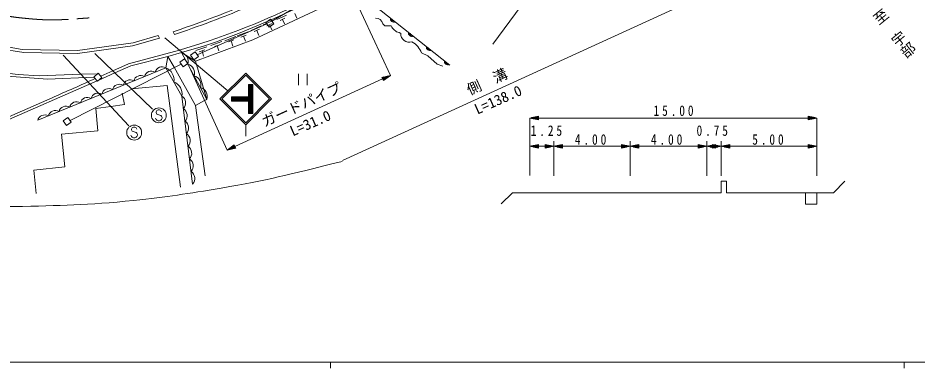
# Model space of a CAD drawing. Units: millimetres, scale not verified. Extents: x 40000 to 680000, y 20000 to 380000.
# Drawn here: x 213471 to 370270, y 204000 to 264979 of the extents above; entities that cross this region are included whole.
import ezdxf
from ezdxf.enums import TextEntityAlignment as Align

# ---------------------------------------------------------------- set-up
doc = ezdxf.new("R2010")
doc.units = ezdxf.units.MM
doc.header["$LTSCALE"] = 1000
doc.linetypes.add('CHAIN', pattern=[18.5, 12, -1.5, 3.5, -1.5])
for name, color, linetype, lineweight in [('M-BGD', 7, 'Continuous', 13), ('M-BMK', 2, 'CHAIN', 13), ('M-BMK-ROW', 30, 'Continuous', 13), ('M-STR-HTXT', 7, 'Continuous', 13), ('M-STR-STRC', 7, 'Continuous', 13), ('M-STR-STRD', 7, 'Continuous', 13), ('M-TTL-BAND', 7, 'Continuous', 13)]:
    doc.layers.add(name, color=color, linetype=linetype, lineweight=lineweight)
doc.layers.add('M-BGD-HTXT', color=7, linetype='Continuous')
doc.styles.add('@ＭＳ ゴシック', font='')
doc.styles.add('ＭＳ ゴシック', font='')
doc.styles.get('@ＭＳ ゴシック').set_extended_font_data('@MS Gothic')
doc.styles.get('ＭＳ ゴシック').set_extended_font_data('MS Gothic')

msp = doc.modelspace()

# ---------------------------------------------------------------- linework, layer by layer
at = {"layer": 'M-BGD'}
for p, q in [((296317, 260407), (307433, 275512)), ((271395, 270519), (288803, 256769)), ((254407, 261169), (268716, 267857)), ((263604, 267415), (257611, 264635)), ((258629, 264691), (260291, 265458)), ((261754, 265739), (262081, 264930)), ((257611, 264635), (251958, 262296)), ((254015, 262765), (255865, 263619)), ((256260, 263763), (258110, 264617)), ((256893, 263607), (257818, 264034)), ((257355, 263820), (257725, 262944)), ((259198, 264550), (260029, 264934)), ((259613, 264742), (259945, 263955)), ((277098, 263963), (277437, 263624)), ((277437, 263624), (278537, 263624)), ((251958, 262296), (247928, 260794)), ((251721, 261849), (253626, 262573)), ((252342, 261650), (253294, 262012)), ((254648, 262608), (255573, 263035)), ((255111, 262822), (255480, 261946)), ((279977, 262439), (280231, 262269)), ((244431, 257436), (254407, 261169)), ((247928, 260794), (245837, 260077)), ((247114, 260209), (249044, 260862)), ((247727, 259986), (248692, 260312)), ((249551, 261017), (251456, 261741)), ((250172, 260817), (251124, 261179)), ((250648, 260998), (250956, 260099)), ((252818, 261831), (253126, 260931)), ((232769, 256998), (241623, 259391)), ((239591, 258290), (241961, 258967)), ((245837, 260077), (241961, 258967)), ((246407, 250807), (241961, 258967)), ((241961, 258967), (244431, 257436)), ((244479, 259308), (246410, 259961)), ((245093, 259085), (246058, 259412)), ((245575, 259249), (245849, 258338)), ((248210, 260149), (248484, 259239)), ((283871, 258883), (284972, 258375)), ((233163, 256635), (239591, 258290)), ((239591, 258290), (239251, 256313)), ((239591, 258290), (240691, 256427)), ((244431, 257436), (246407, 250807)), ((284972, 258375), (286581, 256935)), ((227907, 254819), (230011, 255775)), ((230011, 255775), (232769, 256998)), ((230362, 255411), (233163, 256635)), ((240691, 256427), (244417, 249739)), ((286581, 256935), (287597, 256597)), ((209534, 255581), (213513, 255157)), ((209873, 254988), (218593, 254311)), ((213513, 255157), (217154, 254903)), ((217154, 254903), (224456, 255168)), ((218593, 254311), (226692, 254699)), ((224456, 255168), (227306, 255227)), ((227554, 254134), (230362, 255411)), ((262390, 255274), (262390, 253274)), ((263890, 253274), (263890, 255274)), ((194209, 239579), (227289, 254004)), ((233241, 252617), (239506, 253210)), ((239506, 253210), (241792, 235515)), ((204623, 244574), (219440, 251093)), ((232055, 249908), (231632, 251855)), ((227060, 249231), (229685, 249569)), ((229685, 249569), (232055, 249908)), ((244417, 249739), (245988, 250593)), ((244417, 249739), (246110, 237462)), ((245988, 250593), (246407, 250807)), ((227399, 245336), (227060, 249231)), ((221049, 244743), (227399, 245336)), ((221641, 239071), (221049, 244743)), ((216223, 238478), (221641, 239071)), ((216646, 234414), (216223, 238478)), ((337070, 236524), (336101, 236524)), ((336101, 236524), (336101, 234527)), ((337070, 234541), (337070, 236524)), ((355696, 234541), (357702, 236547)), ((299706, 234527), (297761, 232582)), ((336101, 234527), (299706, 234527)), ((355696, 234541), (337070, 234541)), ((350792, 232543), (350792, 234541)), ((352792, 234541), (352792, 232543)), ((352792, 232543), (350792, 232543))]:
    msp.add_line(p, q, dxfattribs=at)
msp.add_lwpolyline([(243929, 236056), (242064, 251387), (239251, 256313), (216908, 247154)], dxfattribs=at)
msp.add_lwpolyline([(228088, 254593), (227443, 255344), (226692, 254699), (227336, 253948)], close=True, dxfattribs=at)
for centre, radius, start, end in [((203659, 389458), 135495, 286.27113, 295.51686), ((275863, 263720), 1259, 11.09578, 91.5846), ((279070, 264908), 654, 174.47581, 288.91765), ((280401, 264421), 2027, 203.14984, 257.90524), ((279070, 264908), 523, 184.28705, 279.10641), ((279070, 264908), 392, 206.1635, 257.22996), ((281721, 262249), 1491, 179.21082, 287.85071), ((282209, 262429), 654, 174.47581, 288.91765), ((282209, 262429), 523, 184.28705, 279.10641), ((282209, 262429), 392, 206.1635, 257.22996), ((280136, 257344), 4040, 22.38442, 59.63376), ((241552, 257421), 1599, 342.00309, 75.15616), ((285348, 259950), 654, 174.47581, 288.91765), ((285348, 259950), 523, 184.28705, 279.10641), ((285348, 259950), 392, 206.1635, 257.22996), ((288487, 257470), 654, 174.47581, 288.91765), ((288487, 257470), 523, 184.28705, 279.10641), ((288487, 257470), 392, 206.1635, 257.22996), ((236747, 254463), 1262, 59.44072, 165.13954), ((238609, 255226), 1262, 59.44072, 165.13954), ((238425, 254208), 2261, 350.88417, 68.56665), ((242663, 255381), 1599, 342.00309, 75.15616), ((71644, 591158), 370793, 293.49035, 294.75573), ((233023, 252937), 1262, 59.44072, 165.13954), ((234885, 253700), 1262, 59.44072, 165.13954), ((243774, 253341), 1599, 342.00309, 75.15616), ((229300, 251410), 1262, 59.44072, 165.13954), ((231162, 252173), 1262, 59.44072, 165.13954), ((239831, 251745), 2261, 350.88417, 68.56665), ((244886, 251301), 1599, 342.00309, 75.15616), ((225576, 249884), 1262, 59.44072, 165.13954), ((227438, 250647), 1262, 59.44072, 165.13954), ((241237, 250175), 1467, 318.16965, 55.70137), ((221852, 248357), 1262, 59.44072, 165.13954), ((223714, 249120), 1262, 59.44072, 165.13954), ((218128, 246831), 1262, 59.44072, 165.13954), ((219990, 247594), 1262, 59.44072, 165.13954), ((241504, 247985), 1467, 318.16965, 55.70137), ((241770, 245795), 1467, 318.16965, 55.70137), ((242037, 243605), 1467, 318.16965, 55.70137), ((242303, 241415), 1467, 318.16965, 55.70137), ((242569, 239225), 1467, 318.16965, 55.70137), ((242836, 237035), 1467, 318.16965, 55.70137)]:
    msp.add_arc(centre, radius, start, end, dxfattribs=at)
at = {"layer": 'M-BMK'}
msp.add_open_spline([(177301, 281709), (179561, 280129), (180180, 279721), (182055, 278492), (185281, 276377), (187117, 275230), (190483, 273345), (192503, 272214), (193651, 271605), (195735, 270596), (197817, 269588), (198972, 268977), (201149, 268192), (204400, 267019), (206242, 266346), (209633, 265679), (212001, 265213), (213349, 265040), (215753, 264828), (219688, 264481), (221172, 264684), (225865, 264992)], degree=3, knots=[0, 0, 0, 0, 1, 1, 1, 2, 2, 2, 3, 3, 3, 4, 4, 4, 5, 5, 5, 6, 6, 6, 7, 7, 7, 7], dxfattribs=at)
at = {"layer": 'M-BMK-ROW'}
for p, q in [((262512, 267225), (257771, 264411)), ((256848, 263983), (244732, 258543)), ((256681, 264217), (257496, 264797)), ((257261, 263403), (256681, 264217)), ((258076, 263983), (257261, 263403)), ((257496, 264797), (258076, 263983)), ((243550, 258478), (244365, 259059)), ((244365, 259059), (244945, 258244)), ((241702, 257274), (242516, 257854)), ((242282, 256460), (241702, 257274)), ((242516, 257854), (243096, 257040)), ((244130, 257664), (243550, 258478)), ((244945, 258244), (244130, 257664)), ((241929, 256956), (222553, 247135)), ((243096, 257040), (242282, 256460)), ((221363, 247081), (222178, 247661)), ((221943, 246267), (221363, 247081)), ((222758, 246847), (221943, 246267)), ((222178, 247661), (222758, 246847))]:
    msp.add_line(p, q, dxfattribs=at)
at = {"layer": 'M-STR-HTXT'}
for p, q in [((331731, 268355), (270053, 240169)), ((278435, 254982), (271754, 269392)), ((249951, 241977), (243303, 256504)), ((277070, 254359), (251316, 242600)), ((278435, 254982), (276946, 254632)), ((276946, 254632), (277195, 254087)), ((277243, 254702), (276971, 254578)), ((276995, 254523), (277541, 254772)), ((277839, 254842), (277020, 254469)), ((277045, 254414), (278137, 254912)), ((278435, 254982), (277070, 254359)), ((277095, 254305), (278187, 254803)), ((277939, 254624), (277120, 254250)), ((277145, 254196), (277691, 254445)), ((277443, 254266), (277170, 254141)), ((278435, 254982), (277195, 254087)), ((302761, 247556), (304261, 247856)), ((303961, 247796), (304261, 247796)), ((304261, 247256), (304261, 247856)), ((352797, 247556), (351297, 247856)), ((351297, 247856), (351297, 247256)), ((351597, 247796), (351297, 247796)), ((302761, 237535), (302761, 247556)), ((302761, 247556), (304261, 247256)), ((302761, 247556), (304261, 247556)), ((304261, 247616), (303061, 247616)), ((304261, 247496), (303061, 247496)), ((303361, 247676), (304261, 247676)), ((303361, 247436), (304261, 247436)), ((304261, 247736), (303661, 247736)), ((304261, 247376), (303661, 247376)), ((303961, 247316), (304261, 247316)), ((304261, 247556), (351297, 247556)), ((351297, 247736), (351897, 247736)), ((352197, 247676), (351297, 247676)), ((351297, 247616), (352497, 247616)), ((352797, 247556), (351297, 247256)), ((352797, 247556), (351297, 247556)), ((351297, 247496), (352497, 247496)), ((352197, 247436), (351297, 247436)), ((351297, 247376), (351897, 247376)), ((351597, 247316), (351297, 247316)), ((352797, 237482), (352797, 247556)), ((306913, 237482), (306913, 243502)), ((320226, 237482), (320226, 243502)), ((333600, 237482), (333600, 243502)), ((336113, 237482), (336113, 243502)), ((249951, 241977), (251191, 242873)), ((249951, 241977), (251316, 242600)), ((249951, 241977), (251440, 242327)), ((251291, 242655), (250199, 242157)), ((251341, 242546), (250249, 242047)), ((250447, 242336), (251266, 242709)), ((250547, 242117), (251366, 242491)), ((251241, 242764), (250695, 242515)), ((251391, 242437), (250845, 242187)), ((250943, 242694), (251216, 242819)), ((251143, 242257), (251415, 242382)), ((251440, 242327), (251191, 242873)), ((302761, 242623), (304261, 242923)), ((302761, 242623), (304261, 242323)), ((302761, 242623), (304261, 242623)), ((304261, 242683), (303061, 242683)), ((304261, 242563), (303061, 242563)), ((303361, 242743), (304261, 242743)), ((303361, 242503), (304261, 242503)), ((304261, 242803), (303661, 242803)), ((304261, 242443), (303661, 242443)), ((303961, 242863), (304261, 242863)), ((303961, 242383), (304261, 242383)), ((304261, 242323), (304261, 242923)), ((304261, 242623), (305413, 242623)), ((306913, 242623), (305413, 242923)), ((305413, 242923), (305413, 242323)), ((305713, 242863), (305413, 242863)), ((305413, 242803), (306013, 242803)), ((306313, 242743), (305413, 242743)), ((305413, 242683), (306613, 242683)), ((306913, 242623), (305413, 242323)), ((306913, 242623), (305413, 242623)), ((305413, 242563), (306613, 242563)), ((306313, 242503), (305413, 242503)), ((305413, 242443), (306013, 242443)), ((305713, 242383), (305413, 242383)), ((306913, 242623), (308413, 242923)), ((306913, 242623), (308413, 242323)), ((306913, 242623), (308413, 242623)), ((308413, 242683), (307213, 242683)), ((308413, 242563), (307213, 242563)), ((307513, 242743), (308413, 242743)), ((307513, 242503), (308413, 242503)), ((308413, 242803), (307813, 242803)), ((308413, 242443), (307813, 242443)), ((308113, 242863), (308413, 242863)), ((308113, 242383), (308413, 242383)), ((308413, 242323), (308413, 242923)), ((308413, 242623), (318726, 242623)), ((320226, 242623), (318726, 242923)), ((318726, 242923), (318726, 242323)), ((319026, 242863), (318726, 242863)), ((318726, 242803), (319326, 242803)), ((319626, 242743), (318726, 242743)), ((318726, 242683), (319926, 242683)), ((320226, 242623), (318726, 242323)), ((320226, 242623), (318726, 242623)), ((318726, 242563), (319926, 242563)), ((319626, 242503), (318726, 242503)), ((318726, 242443), (319326, 242443)), ((319026, 242383), (318726, 242383)), ((320226, 242623), (321726, 242923)), ((320226, 242623), (321726, 242323)), ((320226, 242623), (321726, 242623)), ((321726, 242683), (320526, 242683)), ((321726, 242563), (320526, 242563)), ((320826, 242743), (321726, 242743)), ((320826, 242503), (321726, 242503)), ((321726, 242803), (321126, 242803)), ((321726, 242443), (321126, 242443)), ((321426, 242863), (321726, 242863)), ((321426, 242383), (321726, 242383)), ((321726, 242323), (321726, 242923)), ((321726, 242623), (332100, 242623)), ((333600, 242623), (332100, 242923)), ((332100, 242923), (332100, 242323)), ((332400, 242863), (332100, 242863)), ((332100, 242803), (332700, 242803)), ((333000, 242743), (332100, 242743)), ((332100, 242683), (333300, 242683)), ((333600, 242623), (332100, 242323)), ((333600, 242623), (332100, 242623)), ((332100, 242563), (333300, 242563)), ((333000, 242503), (332100, 242503)), ((332100, 242443), (332700, 242443)), ((332400, 242383), (332100, 242383)), ((333600, 242623), (335100, 242923)), ((333600, 242623), (335100, 242323)), ((333600, 242623), (335100, 242623)), ((335100, 242683), (333900, 242683)), ((335100, 242563), (333900, 242563)), ((334200, 242743), (335100, 242743)), ((334200, 242503), (335100, 242503)), ((335100, 242803), (334500, 242803)), ((335100, 242443), (334500, 242443)), ((336113, 242623), (334613, 242923)), ((334613, 242923), (334613, 242323)), ((334913, 242863), (334613, 242863)), ((334613, 242803), (335213, 242803)), ((335513, 242743), (334613, 242743)), ((334613, 242683), (335813, 242683)), ((336113, 242623), (334613, 242323)), ((336113, 242623), (334613, 242623)), ((334613, 242563), (335813, 242563)), ((335513, 242503), (334613, 242503)), ((334613, 242443), (335213, 242443)), ((334913, 242383), (334613, 242383)), ((334800, 242863), (335100, 242863)), ((334800, 242383), (335100, 242383)), ((335100, 242323), (335100, 242923)), ((336113, 242623), (337613, 242923)), ((336113, 242623), (337613, 242323)), ((336113, 242623), (337613, 242623)), ((337613, 242683), (336413, 242683)), ((337613, 242563), (336413, 242563)), ((336713, 242743), (337613, 242743)), ((336713, 242503), (337613, 242503)), ((337613, 242803), (337013, 242803)), ((337613, 242443), (337013, 242443)), ((337313, 242863), (337613, 242863)), ((337313, 242383), (337613, 242383)), ((337613, 242323), (337613, 242923)), ((337613, 242623), (351297, 242623)), ((352797, 242623), (351297, 242923)), ((351297, 242923), (351297, 242323)), ((351597, 242863), (351297, 242863)), ((351297, 242803), (351897, 242803)), ((352197, 242743), (351297, 242743)), ((351297, 242683), (352497, 242683)), ((352797, 242623), (351297, 242323)), ((352797, 242623), (351297, 242623)), ((351297, 242563), (352497, 242563)), ((352197, 242503), (351297, 242503)), ((351297, 242443), (351897, 242443)), ((351597, 242383), (351297, 242383))]:
    msp.add_line(p, q, dxfattribs=at)
msp.add_open_spline([(270000, 240000), (260028, 237538), (257233, 236761), (248921, 235350), (242974, 234340), (239626, 233846), (233629, 233206), (225525, 232341), (220940, 232306), (212792, 232129), (208097, 232028), (205464, 232199), (200774, 232425)], degree=3, knots=[0, 0, 0, 0, 1, 1, 1, 2, 2, 2, 3, 3, 3, 4, 4, 4, 4], dxfattribs=at)
at = {"layer": 'M-STR-STRC'}
for p, q in [((250099, 252276), (239092, 261514)), ((236946, 249076), (226880, 258799)), ((232787, 246217), (221369, 258484)), ((248691, 250868), (253191, 255368)), ((249044, 250868), (253191, 255014)), ((257691, 250867), (253191, 255368)), ((257338, 250867), (253191, 255014)), ((254440, 253367), (253690, 253367)), ((253690, 251242), (253690, 253367)), ((253690, 253296), (253761, 253367)), ((253690, 253155), (253902, 253367)), ((253690, 253014), (254044, 253367)), ((253690, 252872), (254185, 253367)), ((253690, 252731), (254327, 253367)), ((253690, 252589), (254440, 253339)), ((254440, 252516), (253690, 253266)), ((253690, 252448), (254440, 253198)), ((254440, 252375), (253690, 253125)), ((253690, 252306), (254440, 253056)), ((254440, 252233), (253690, 252983)), ((253690, 252165), (254440, 252915)), ((254440, 252092), (253690, 252842)), ((253690, 252024), (254440, 252774)), ((254440, 251950), (253690, 252700)), ((253690, 251882), (254440, 252632)), ((254440, 251809), (253690, 252559)), ((253690, 251741), (254440, 252491)), ((254440, 252658), (253731, 253367)), ((254440, 252799), (253872, 253367)), ((254440, 252940), (254014, 253367)), ((254440, 253082), (254155, 253367)), ((254440, 253223), (254296, 253367)), ((254440, 253365), (254438, 253367)), ((254440, 248367), (254440, 253367)), ((250690, 250492), (250690, 251242)), ((253690, 251242), (250690, 251242)), ((250690, 251145), (250787, 251242)), ((250690, 251003), (250929, 251242)), ((250690, 250862), (251070, 251242)), ((250690, 250721), (251212, 251242)), ((250690, 250579), (251353, 251242)), ((251373, 250492), (250690, 251175)), ((251232, 250492), (250690, 251034)), ((251090, 250492), (250690, 250892)), ((250744, 250492), (251494, 251242)), ((251515, 250492), (250765, 251242)), ((250886, 250492), (251636, 251242)), ((251656, 250492), (250906, 251242)), ((251027, 250492), (251777, 251242)), ((251798, 250492), (251048, 251242)), ((251169, 250492), (251919, 251242)), ((251939, 250492), (251189, 251242)), ((251310, 250492), (252060, 251242)), ((252080, 250492), (251330, 251242)), ((251452, 250492), (252202, 251242)), ((252222, 250492), (251472, 251242)), ((251593, 250492), (252343, 251242)), ((252363, 250492), (251613, 251242)), ((251734, 250492), (252484, 251242)), ((252505, 250492), (251755, 251242)), ((251876, 250492), (252626, 251242)), ((252646, 250492), (251896, 251242)), ((252017, 250492), (252767, 251242)), ((252787, 250492), (252037, 251242)), ((252159, 250492), (252909, 251242)), ((252929, 250492), (252179, 251242)), ((252300, 250492), (253050, 251242)), ((253070, 250492), (252320, 251242)), ((252441, 250492), (253191, 251242)), ((253212, 250492), (252462, 251242)), ((252583, 250492), (253333, 251242)), ((253353, 250492), (252603, 251242)), ((252724, 250492), (253474, 251242)), ((253495, 250492), (252745, 251242)), ((252866, 250492), (253616, 251242)), ((253636, 250492), (252886, 251242)), ((253007, 250492), (254440, 251925)), ((254440, 249829), (253027, 251242)), ((253149, 250492), (254440, 251784)), ((254440, 249971), (253169, 251242)), ((253290, 250492), (254440, 251642)), ((254440, 250112), (253310, 251242)), ((253431, 250492), (254440, 251501)), ((254440, 250253), (253452, 251242)), ((253573, 250492), (254440, 251359)), ((254440, 250395), (253593, 251242)), ((254440, 251668), (253690, 252418)), ((253690, 251599), (254440, 252349)), ((254440, 251526), (253690, 252276)), ((253690, 251458), (254440, 252208)), ((254440, 251385), (253690, 252135)), ((253690, 251316), (254440, 252066)), ((254440, 251243), (253690, 251993)), ((254440, 251102), (253690, 251852)), ((254440, 250961), (253690, 251711)), ((254440, 250819), (253690, 251569)), ((254440, 250678), (253690, 251428)), ((254440, 250536), (253690, 251286)), ((253690, 250468), (254440, 251218)), ((253690, 250327), (254440, 251077)), ((253690, 250185), (254440, 250935)), ((248691, 250868), (253191, 246367)), ((249044, 250868), (253191, 246721)), ((250949, 250492), (250690, 250751)), ((250808, 250492), (250690, 250609)), ((253690, 250492), (250690, 250492)), ((253191, 246721), (257338, 250867)), ((253191, 246367), (257691, 250867)), ((253690, 250044), (254440, 250794)), ((253690, 249902), (254440, 250652)), ((253690, 249761), (254440, 250511)), ((253690, 248367), (253690, 250492)), ((254440, 249688), (253690, 250438)), ((253690, 249619), (254440, 250369)), ((254440, 249546), (253690, 250296)), ((253690, 249478), (254440, 250228)), ((254440, 249405), (253690, 250155)), ((253690, 249337), (254440, 250087)), ((254440, 249263), (253690, 250013)), ((253690, 249195), (254440, 249945)), ((254440, 249122), (253690, 249872)), ((253690, 249054), (254440, 249804)), ((254440, 248981), (253690, 249731)), ((253690, 248912), (254440, 249662)), ((254440, 248839), (253690, 249589)), ((253690, 248771), (254440, 249521)), ((254440, 248698), (253690, 249448)), ((253690, 248629), (254440, 249379)), ((237687, 248844), (237569, 248607)), ((237569, 248607), (237569, 248489)), ((237569, 248489), (237687, 248253)), ((237924, 248962), (237687, 248844)), ((237687, 248253), (238396, 248017)), ((238160, 248962), (237924, 248962)), ((238396, 248844), (238160, 248962)), ((238514, 248607), (238396, 248844)), ((238396, 248017), (238514, 247898)), ((238514, 247898), (238633, 247662)), ((254440, 248556), (253690, 249306)), ((253690, 248488), (254440, 249238)), ((254440, 248415), (253690, 249165)), ((254347, 248367), (253690, 249023)), ((254205, 248367), (253690, 248882)), ((254064, 248367), (253690, 248741)), ((253922, 248367), (253690, 248599)), ((253781, 248367), (253690, 248458)), ((254440, 248367), (253690, 248367)), ((253711, 248367), (254440, 249097)), ((253852, 248367), (254440, 248955)), ((253993, 248367), (254440, 248814)), ((254135, 248367), (254440, 248672)), ((254276, 248367), (254440, 248531)), ((254418, 248367), (254440, 248390)), ((237569, 247307), (237451, 247544)), ((237687, 247189), (237569, 247307)), ((237924, 247071), (237687, 247189)), ((238160, 247071), (237924, 247071)), ((238396, 247189), (238160, 247071)), ((238514, 247307), (238396, 247189)), ((238633, 247544), (238514, 247307)), ((238633, 247662), (238633, 247544)), ((253191, 246367), (253191, 244367)), ((233386, 245847), (233267, 245611)), ((233267, 245611), (233267, 245492)), ((233267, 245492), (233386, 245256)), ((233622, 245965), (233386, 245847)), ((233386, 245256), (234095, 245020)), ((233858, 245965), (233622, 245965)), ((234095, 245847), (233858, 245965)), ((234213, 245611), (234095, 245847)), ((234095, 245020), (234213, 244901)), ((234213, 244901), (234331, 244665)), ((234331, 244665), (234331, 244547)), ((233267, 244311), (233149, 244547)), ((233386, 244192), (233267, 244311)), ((233622, 244074), (233386, 244192)), ((233858, 244074), (233622, 244074)), ((234095, 244192), (233858, 244074)), ((234213, 244311), (234095, 244192)), ((234331, 244547), (234213, 244311))]:
    msp.add_line(p, q, dxfattribs=at)
for centre in [(238042, 248017), (233740, 245020)]:
    msp.add_circle(centre, 1300, dxfattribs=at)
at = {"layer": 'M-STR-STRD'}
for p, q in [((237897, 261935), (233544, 260659)), ((214222, 259488), (203286, 261517)), ((233544, 260659), (223847, 259297)), ((238170, 261466), (233452, 260156)), ((214493, 258973), (209059, 259840)), ((223847, 259297), (214222, 259488)), ((223872, 258774), (214493, 258973)), ((233452, 260156), (223872, 258774))]:
    msp.add_line(p, q, dxfattribs=at)
for points in [[(253663, 267483), (250941, 266374), (250222, 266089), (247997, 265243), (245107, 264143), (244153, 263824), (240543, 262574)], [(253863, 267028), (251102, 265897), (250373, 265606), (248117, 264744), (245276, 263658), (244340, 263341), (240792, 262103)]]:
    msp.add_open_spline(points, degree=3, knots=[0, 0, 0, 0, 1, 1, 1, 2, 2, 2, 2], dxfattribs=at)
for points in [[(238170, 261466), (238033, 261700), (238033, 261700), (237897, 261935)], [(240543, 262574), (240668, 262339), (240668, 262339), (240792, 262103)]]:
    msp.add_open_spline(points, degree=3, dxfattribs=at)
at = {"layer": 'M-TTL-BAND'}
for p, q in [((40000, 205000), (579000, 205000)), ((268000, 205000), (268000, 204000)), ((368000, 205000), (368000, 204000))]:
    msp.add_line(p, q, dxfattribs=at)

# ---------------------------------------------------------------- texts
at = {"layer": 'M-BGD-HTXT', "style": '@ＭＳ ゴシック'}
msp.add_text('至\u3000宇部', height=1833, rotation=309.141, dxfattribs=at).set_placement((362012, 265250), align=Align.BOTTOM_LEFT)
at = {"layer": 'M-STR-HTXT', "style": 'ＭＳ ゴシック'}
for s, rotation, p in [('側\u3000溝', 24.541, (292478, 251010)), ('ガードパイプ', 24.541, (256706, 245473)), ('L=138.0', 23.862, (293804, 247625)), ('L=31.0', 23.404, (261606, 243834))]:
    msp.add_text(s, height=1833, rotation=rotation, dxfattribs=at).set_placement(p, align=Align.BOTTOM_LEFT)
at = {"layer": 'M-STR-HTXT', "char_height": 1833, "attachment_point": 8, "style": 'ＭＳ ゴシック'}
for s, insert in [('\\T1.5;\\W0.8;15.00', (328055, 247891)), ('\\T1.5;\\W0.8;1.25', (305881, 244418)), ('\\T1.5;\\W0.8;0.75', (334803, 244421)), ('\\T1.5;\\W0.8;4.00', (313588, 242872)), ('\\T1.5;\\W0.8;4.00', (326849, 242872)), ('\\T1.5;\\W0.8;5.00', (344521, 242872))]:
    msp.add_mtext(s, dxfattribs=dict(at, insert=insert))

doc.saveas('drawing.dxf')
